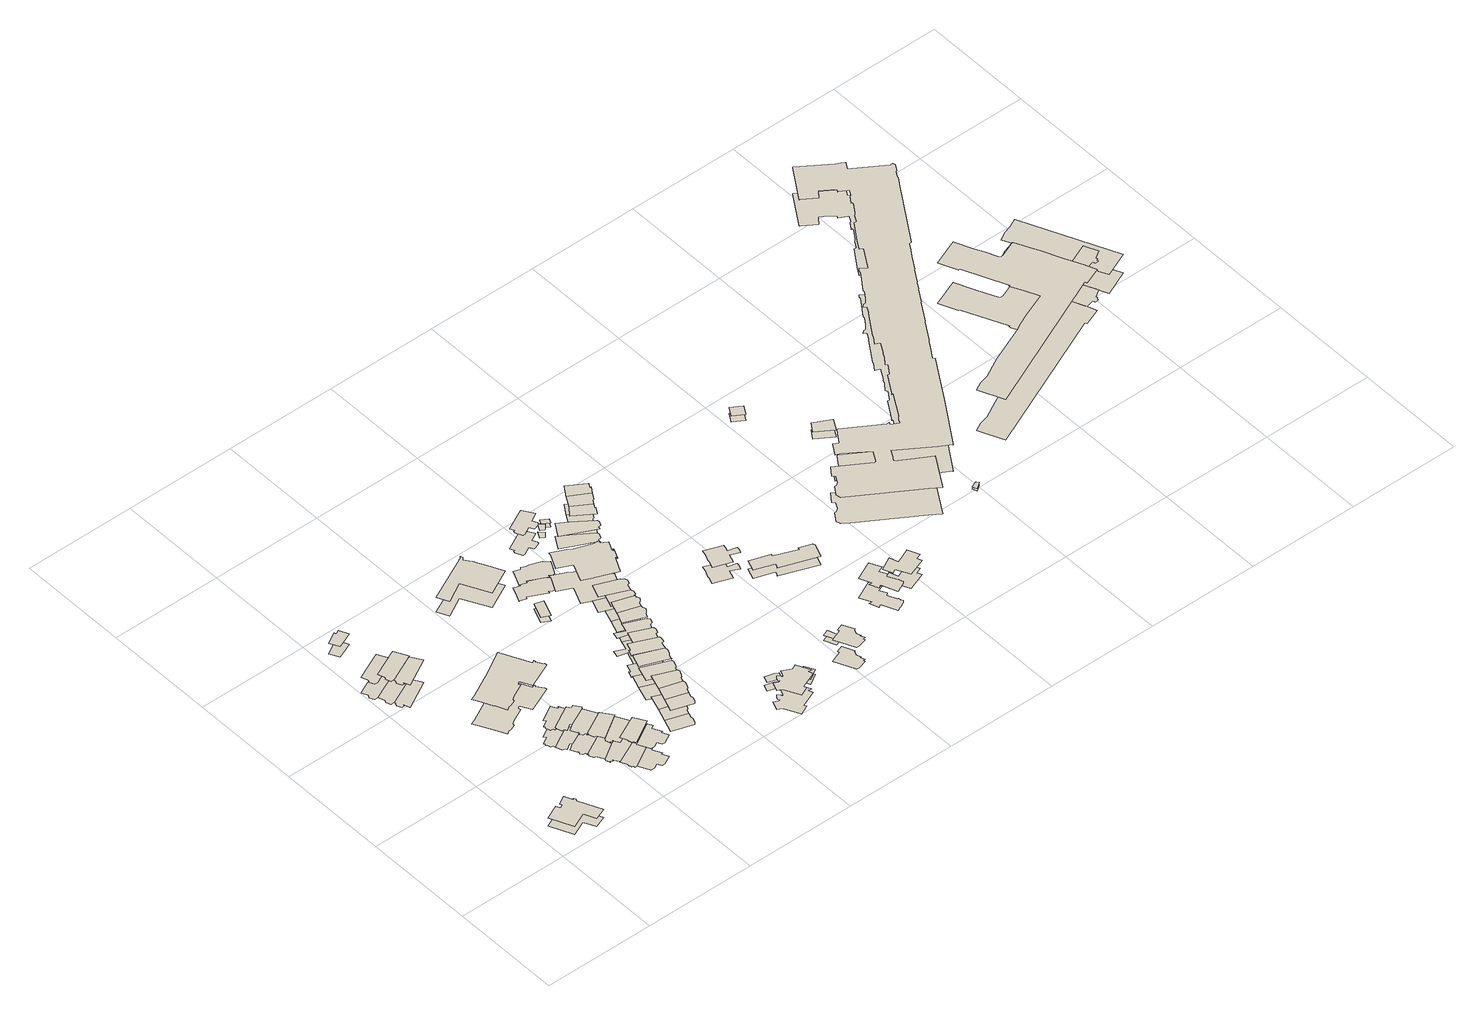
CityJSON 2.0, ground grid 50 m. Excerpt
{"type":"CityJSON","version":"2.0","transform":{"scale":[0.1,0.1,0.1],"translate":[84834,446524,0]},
"CityObjects":{
"building1":{"type":"Building","attributes":{"yearOfConstruction":"1959-01-01Z","measuredHeight":4.28,"storeysAboveGround":1},"geometry":[{"type":"MultiSurface","lod":"1.2","boundaries":[[[0,1,2,3,4,5,6,7,8,9,10,11,12,13,14,15]],[[16,17,18,19,20,21,22,23,24,25,26,27,28,29,30,31]]]}]},
"building2":{"type":"Building","attributes":{"yearOfConstruction":"1910-01-01Z","measuredHeight":7.88,"storeysAboveGround":2},"geometry":[{"type":"MultiSurface","lod":"1.2","boundaries":[[[32,33,34,35,36,37,38,39,40,41]],[[42,43,44,45,46,47,48,49,50,51]]]}]},
"building3":{"type":"Building","attributes":{"yearOfConstruction":"1910-01-01Z","measuredHeight":12.03,"storeysAboveGround":4},"geometry":[{"type":"MultiSurface","lod":"1.2","boundaries":[[[52,53,54,55,56,39,38,57,58,59]],[[60,61,62,63,64,65,66,67,68,69]]]}]},
"building4":{"type":"Building","attributes":{"yearOfConstruction":"1910-01-01Z","measuredHeight":11.62,"storeysAboveGround":3},"geometry":[{"type":"MultiSurface","lod":"1.2","boundaries":[[[70,71,72,73,74,75,76,56,55,77]],[[78,79,80,81,82,83,84,85,86,87]]]}]},
"building5":{"type":"Building","attributes":{"yearOfConstruction":"1937-01-01Z","measuredHeight":5.49,"storeysAboveGround":1},"geometry":[{"type":"MultiSurface","lod":"1.2","boundaries":[[[88,89,90,91,92,93,94]],[[95,96,97,98,99,100,101]]]}]},
"building6":{"type":"Building","attributes":{"yearOfConstruction":"1923-01-01Z","measuredHeight":8.76,"storeysAboveGround":2},"geometry":[{"type":"MultiSurface","lod":"1.2","boundaries":[[[102,103,104,105,106,107,108,109,110,111,112,113,114,115,116]],[[117,118,119,120,121,122,123,124,125,126,127,128,129,130,131]]]}]},
"building7":{"type":"Building","attributes":{"yearOfConstruction":"1923-01-01Z","measuredHeight":10.04,"storeysAboveGround":3},"geometry":[{"type":"MultiSurface","lod":"1.2","boundaries":[[[109,132,133,134,135,136,137,138,139,140,141,142,143,110,109,144]],[[145,146,147,148,149,150,151,152,153,154,155,156,157,158,145,159]]]}]},
"building8":{"type":"Building","attributes":{"yearOfConstruction":"1919-01-01Z","measuredHeight":10.23,"storeysAboveGround":3},"geometry":[{"type":"MultiSurface","lod":"1.2","boundaries":[[[160,140,139,161,162,163,164,165,166,167,168,169]],[[170,171,172,173,174,175,176,177,178,179,180,181]]]}]},
"building9":{"type":"Building","attributes":{"yearOfConstruction":"1910-01-01Z","measuredHeight":12.65,"storeysAboveGround":4},"geometry":[{"type":"MultiSurface","lod":"1.2","boundaries":[[[182,183,184,185,186,187,188,189,190,191,192,193,194,195,196,197,198,199,200,201,202,203,204,205]],[[206,207,208,209,210,211,212,213,214,215,216,217,218,219,220,221,222,223,224,225,226,227,228,229]]]}]},
"building10":{"type":"Building","attributes":{"yearOfConstruction":"1919-01-01Z","measuredHeight":10.85,"storeysAboveGround":3},"geometry":[{"type":"MultiSurface","lod":"1.2","boundaries":[[[230,231,232,233,234,160,169,235,236]],[[237,238,239,240,241,242,243,244,245]]]}]},
"building11":{"type":"Building","attributes":{"yearOfConstruction":"1919-01-01Z","measuredHeight":10.06,"storeysAboveGround":3},"geometry":[{"type":"MultiSurface","lod":"1.2","boundaries":[[[246,247,248,249,234,233,250,251,252,253,254,255,256,257]],[[258,259,260,261,262,263,264,265,266,267,268,269,270,271]]]}]},
"building12":{"type":"Building","attributes":{"yearOfConstruction":"1919-01-01Z","measuredHeight":12.78,"storeysAboveGround":4},"geometry":[{"type":"MultiSurface","lod":"1.2","boundaries":[[[272,273,274,275,276,277,278,279,280,281,282,283,284,285,286,287,288,289,290,291,292,293,294,248,247,295,296,297]],[[298,299,300,301,302,303,304,305,306,307,308,309,310,311,312,313,314,315,316,317,318,319,320,321,322,323,324,325]]]}]},
"building13":{"type":"Building","attributes":{"yearOfConstruction":"1919-01-01Z","measuredHeight":11.18,"storeysAboveGround":3},"geometry":[{"type":"MultiSurface","lod":"1.2","boundaries":[[[294,293,326,327,328,329,330,331,332,333,334,335,336,337,338,339,340,341,342,343,344,345,346,347,348,349,350,351,352,353,354]],[[355,356,357,358,359,360,361,362,363,364,365,366,367,368,369,370,371,372,373,374,375,376,377,378,379,380,381,382,383,384,385]]]}]},
"building14":{"type":"Building","attributes":{"yearOfConstruction":"1923-01-01Z","measuredHeight":2.55,"storeysAboveGround":0},"geometry":[{"type":"MultiSurface","lod":"1.2","boundaries":[[[386,387,388,389,390]],[[391,392,393,394,395]]]}]},
"building15":{"type":"Building","attributes":{"yearOfConstruction":"1920-01-01Z","measuredHeight":10.9,"storeysAboveGround":3},"geometry":[{"type":"MultiSurface","lod":"1.2","boundaries":[[[396,397,398,399,400,401,402]],[[403,404,405,406,407,408,409]]]}]},
"building16":{"type":"Building","attributes":{"yearOfConstruction":"1920-01-01Z","measuredHeight":10.96,"storeysAboveGround":3},"geometry":[{"type":"MultiSurface","lod":"1.2","boundaries":[[[400,410,411,412,413,414,415,401]],[[416,417,418,419,420,421,422,423]]]}]},
"building17":{"type":"Building","attributes":{"yearOfConstruction":"1920-01-01Z","measuredHeight":11.11,"storeysAboveGround":3},"geometry":[{"type":"MultiSurface","lod":"1.2","boundaries":[[[414,424,425,426,427,428,429,430,415]],[[431,432,433,434,435,436,437,438,439]]]}]},
"building18":{"type":"Building","attributes":{"yearOfConstruction":"1920-01-01Z","measuredHeight":10.29,"storeysAboveGround":3},"geometry":[{"type":"MultiSurface","lod":"1.2","boundaries":[[[440,441,442,443,430,429,444,445,446,447,448]],[[449,450,451,452,453,454,455,456,457,458,459]]]}]},
"building19":{"type":"Building","attributes":{"yearOfConstruction":"1920-01-01Z","measuredHeight":11.1,"storeysAboveGround":3},"geometry":[{"type":"MultiSurface","lod":"1.2","boundaries":[[[460,461,441,440,462,463,464,465,466]],[[467,468,469,470,471,472,473,474,475]]]}]},
"building20":{"type":"Building","attributes":{"yearOfConstruction":"1961-01-01Z","measuredHeight":7.61,"storeysAboveGround":2},"geometry":[{"type":"MultiSurface","lod":"1.2","boundaries":[[[476,477,478,479,480,481,482,483,484,485,486,487,488,489,490,491,492]],[[493,494,495,496,497,498,499,500,501,502,503,504,505,506,507,508,509]]]}]},
"building21":{"type":"Building","attributes":{"yearOfConstruction":"1920-01-01Z","measuredHeight":11.19,"storeysAboveGround":3},"geometry":[{"type":"MultiSurface","lod":"1.2","boundaries":[[[510,511,512,513,514,515,461,460,516,517,518]],[[519,520,521,522,523,524,525,526,527,528,529]]]}]},
"building22":{"type":"Building","attributes":{"yearOfConstruction":"2017-01-01Z","measuredHeight":2.66,"storeysAboveGround":0},"geometry":[{"type":"MultiSurface","lod":"1.2","boundaries":[[[530,531,532,533]],[[534,535,536,537]]]}]},
"building23":{"type":"Building","attributes":{"yearOfConstruction":"1920-01-01Z","measuredHeight":10.27,"storeysAboveGround":3},"geometry":[{"type":"MultiSurface","lod":"1.2","boundaries":[[[510,538,539,540,541,542,543,511]],[[544,545,546,547,548,549,550,551]]]}]},
"building24":{"type":"Building","attributes":{"yearOfConstruction":"1920-01-01Z","measuredHeight":9.43,"storeysAboveGround":3},"geometry":[{"type":"MultiSurface","lod":"1.2","boundaries":[[[552,553,554,555,556,557,543,542,558,559,560,561,562,553]],[[563,564,565,566,567,568,569,570,571,572,573,574,575,564]]]}]},
"building25":{"type":"Building","attributes":{"yearOfConstruction":"1920-01-01Z","measuredHeight":10.12,"storeysAboveGround":3},"geometry":[{"type":"MultiSurface","lod":"1.2","boundaries":[[[576,554,553,577,578,579,580,581,582,583]],[[584,585,586,587,588,589,590,591,592,593]]]}]},
"building26":{"type":"Building","attributes":{"yearOfConstruction":"1922-01-01Z","measuredHeight":8.39,"storeysAboveGround":2},"geometry":[{"type":"MultiSurface","lod":"1.2","boundaries":[[[594,595,596,597,598,599,600,601,602,603,604,605,606,607,608,609,610]],[[611,612,613,614,615,616,617,618,619,620,621,622,623,624,625,626,627]]]}]},
"building27":{"type":"Building","attributes":{"yearOfConstruction":"1928-01-01Z","measuredHeight":9.95,"storeysAboveGround":3},"geometry":[{"type":"MultiSurface","lod":"1.2","boundaries":[[[628,629,630,631,632,633,634,635,636,637,638,639,640,641,642,643,644,645,646,647,648,649]],[[650,651,652,653,654,655,656,657,658,659,660,661,662,663,664,665,666,667,668,669,670,671]]]}]},
"building28":{"type":"Building","attributes":{"yearOfConstruction":"1920-01-01Z","measuredHeight":9.94,"storeysAboveGround":3},"geometry":[{"type":"MultiSurface","lod":"1.2","boundaries":[[[583,672,673,674,675,676,677,678,679,576]],[[680,681,682,683,684,685,686,687,688,689]]]}]},
"building29":{"type":"Building","attributes":{"yearOfConstruction":"1928-01-01Z","measuredHeight":4.45,"storeysAboveGround":1},"geometry":[{"type":"MultiSurface","lod":"1.2","boundaries":[[[690,691,692,693,694,695]],[[696,697,698,699,700,701]]]}]},
"building30":{"type":"Building","attributes":{"yearOfConstruction":"1920-01-01Z","measuredHeight":8,"storeysAboveGround":2},"geometry":[{"type":"MultiSurface","lod":"1.2","boundaries":[[[678,702,703,704,705,706,707,706,708,679]],[[709,710,711,712,713,714,715,714,716,717]]]}]},
"building31":{"type":"Building","attributes":{"yearOfConstruction":"1920-01-01Z","measuredHeight":7.96,"storeysAboveGround":2},"geometry":[{"type":"MultiSurface","lod":"1.2","boundaries":[[[718,719,720,721,722,708,706,723,724,725,726,727,728,729]],[[730,731,732,733,734,716,714,735,736,737,738,739,740,741]]]}]},
"building32":{"type":"Building","attributes":{"yearOfConstruction":"1925-01-01Z","measuredHeight":12.02,"storeysAboveGround":4},"geometry":[{"type":"MultiSurface","lod":"1.2","boundaries":[[[742,721,720,743,744,745,746,747,748,749,750,751,752,753,754,755,756,757,758,759,760,761,762,763,764,765,766,767,601,768,769,770]],[[771,772,773,774,775,776,777,778,779,780,781,782,783,784,785,786,787,788,789,790,791,792,793,794,795,796,797,798,799,800,801,802]]]}]},
"building33":{"type":"Building","attributes":{"yearOfConstruction":"1936-01-01Z","measuredHeight":2.56,"storeysAboveGround":0},"geometry":[{"type":"MultiSurface","lod":"1.2","boundaries":[[[803,804,805,806]],[[807,808,809,810]]]}]},
"building34":{"type":"Building","attributes":{"yearOfConstruction":"1925-01-01Z","measuredHeight":10.25,"storeysAboveGround":3},"geometry":[{"type":"MultiSurface","lod":"1.2","boundaries":[[[811,812,813,814,815,816,817,818,819,820,821,822,823,824]],[[825,826,827,828,829,830,831,832,833,834,835,836,837,838]]]}]},
"building35":{"type":"Building","attributes":{"yearOfConstruction":"1928-01-01Z","measuredHeight":4.06,"storeysAboveGround":1},"geometry":[{"type":"MultiSurface","lod":"1.2","boundaries":[[[839,840,841,842,843]],[[844,845,846,847,848]]]}]},
"building36":{"type":"Building","attributes":{"yearOfConstruction":"1923-01-01Z","measuredHeight":6.59,"storeysAboveGround":2},"geometry":[{"type":"MultiSurface","lod":"1.2","boundaries":[[[849,850,851,852,853,854,855,856,857,858]],[[859,860,861,862,863,864,865,866,867,868]]]}]},
"building37":{"type":"Building","attributes":{"yearOfConstruction":"1936-01-01Z","measuredHeight":11.34,"storeysAboveGround":3},"geometry":[{"type":"MultiSurface","lod":"1.2","boundaries":[[[869,870,871,872,873,874,875,876,877,878,879,880,881,882,883]],[[884,885,886,887,888,889,890,891,892,893,894,895,896,897,898]]]}]},
"building38":{"type":"Building","attributes":{"yearOfConstruction":"1928-01-01Z","measuredHeight":2.05,"storeysAboveGround":0},"geometry":[{"type":"MultiSurface","lod":"1.2","boundaries":[[[899,900,901,902]],[[903,904,905,906]]]}]},
"building39":{"type":"Building","attributes":{"yearOfConstruction":"1936-01-01Z","measuredHeight":2.74,"storeysAboveGround":0},"geometry":[{"type":"MultiSurface","lod":"1.2","boundaries":[[[907,908,909,910,911,912]],[[913,914,915,916,917,918]]]}]},
"building40":{"type":"Building","attributes":{"yearOfConstruction":"1928-01-01Z","measuredHeight":9.87,"storeysAboveGround":3},"geometry":[{"type":"MultiSurface","lod":"1.2","boundaries":[[[858,919,920,921,922,849]],[[923,924,925,926,927,928]]]}]},
"building41":{"type":"Building","attributes":{"yearOfConstruction":"1928-01-01Z","measuredHeight":9.8,"storeysAboveGround":3},"geometry":[{"type":"MultiSurface","lod":"1.2","boundaries":[[[921,929,930,931,932,922]],[[933,934,935,936,937,938]]]}]},
"building42":{"type":"Building","attributes":{"yearOfConstruction":"1928-01-01Z","measuredHeight":9.46,"storeysAboveGround":3},"geometry":[{"type":"MultiSurface","lod":"1.2","boundaries":[[[939,940,932,931,941,942]],[[943,944,945,946,947,948]]]}]},
"building43":{"type":"Building","attributes":{"yearOfConstruction":"1936-01-01Z","measuredHeight":8.36,"storeysAboveGround":2},"geometry":[{"type":"MultiSurface","lod":"1.2","boundaries":[[[949,950,951,952,953,954,955,956,957,958,959,960,961,962,963]],[[964,965,966,967,968,969,970,971,972,973,974,975,976,977,978]]]}]},
"building44":{"type":"Building","attributes":{"yearOfConstruction":"1936-01-01Z","measuredHeight":4.27,"storeysAboveGround":1},"geometry":[{"type":"MultiSurface","lod":"1.2","boundaries":[[[979,980,981,982,983,984,985,986,987,988,989,990,991,992]],[[993,994,995,996,997,998,999,1000,1001,1002,1003,1004,1005,1006]]]}]},
"building45":{"type":"Building","attributes":{"yearOfConstruction":"1949-01-01Z","measuredHeight":9.96,"storeysAboveGround":3},"geometry":[{"type":"MultiSurface","lod":"1.2","boundaries":[[[1007,1008,1009,1010,1011,1012,1013,1014,1015,1016,1017,1018,1019,1020,1021,1022,1023,1024,1025,1026]],[[1027,1028,1029,1030,1031,1032,1033,1034,1035,1036,1037,1038,1039,1040,1041,1042,1043,1044,1045,1046]]]}]},
"building46":{"type":"Building","attributes":{"yearOfConstruction":"1949-01-01Z","measuredHeight":7.39,"storeysAboveGround":2},"geometry":[{"type":"MultiSurface","lod":"1.2","boundaries":[[[1047,1048,1049,1050,1051,1052,1053,1054,1055,1056,1057]],[[1058,1059,1060,1061,1062,1063,1064,1065,1066,1067,1068]]]}]},
"building47":{"type":"Building","attributes":{"yearOfConstruction":"1960-01-01Z","measuredHeight":3.13,"storeysAboveGround":1},"geometry":[{"type":"MultiSurface","lod":"1.2","boundaries":[[[1069,1070,1071,1072]],[[1073,1074,1075,1076]]]}]},
"building48":{"type":"Building","attributes":{"yearOfConstruction":"1960-01-01Z","measuredHeight":3.65,"storeysAboveGround":1},"geometry":[{"type":"MultiSurface","lod":"1.2","boundaries":[[[1077,1078,1079,1080]],[[1081,1082,1083,1084]]]}]},
"building49":{"type":"Building","attributes":{"yearOfConstruction":"1987-01-01Z","measuredHeight":1.17,"storeysAboveGround":0},"geometry":[{"type":"MultiSurface","lod":"1.2","boundaries":[[[1085,1086,1087,1088,1089,1090]],[[1091,1092,1093,1094,1095,1096]]]}]},
"building50":{"type":"Building","attributes":{"yearOfConstruction":"1945-01-01Z","measuredHeight":13.7,"storeysAboveGround":4},"geometry":[{"type":"MultiSurface","lod":"1.2","boundaries":[[[1097,1098,1099,1100,1101,1102,1103,1104,1105,1106,1107,1108,1109,1110,1111,1112,1113,1114,1115,1116,1117,1118,1119,1120,1121,1122,1123,1124,1125,1126,1127,1128,1129,1130,1131,1132,1133,1134,1135,1136,1137,1138,1139,1140,1141,1142,1143,1144,1145,1146,1147,1148,1149,1150,1151,1152,1153,1154,1155,1156,1157,1158,1159,1160,1161,1162,1163,1164,1165,1166,1167,1168,1169,1170,1171,1172,1173,1174,1175,1176,1177,1178,1179,1180,1181,1182,1183,1184,1185,1186,1187,1188,1189,1190,1191,1192,1193,1194,1195,1196,1197,1198,1199,1200,1201,1202,1203,1204,1205,1206,1207,1208,1209,1210,1211,1212,1213,1214,1215,1216,1217,1218,1219,1220,1221,1222,1223,1224,1225,1226,1227,1228,1229,1230,1231,1232,1233,1234,1235,1236,1237,1238,1239,1240,1241,1242,1243,1244,1245,1246,1247,1248,1249,1250,1251,1252,1253,1254,1255,1256,1257,1258,1259,1260]],[[1261,1262,1263,1264,1265,1266,1267,1268,1269,1270,1271,1272,1273,1274,1275,1276,1277,1278,1279,1280,1281,1282,1283,1284,1285,1286,1287,1288,1289,1290,1291,1292,1293,1294,1295,1296,1297,1298,1299,1300,1301,1302,1303,1304,1305,1306,1307,1308,1309,1310,1311,1312,1313,1314,1315,1316,1317,1318,1319,1320,1321,1322,1323,1324,1325,1326,1327,1328,1329,1330,1331,1332,1333,1334,1335,1336,1337,1338,1339,1340,1341,1342,1343,1344,1345,1346,1347,1348,1349,1350,1351,1352,1353,1354,1355,1356,1357,1358,1359,1360,1361,1362,1363,1364,1365,1366,1367,1368,1369,1370,1371,1372,1373,1374,1375,1376,1377,1378,1379,1380,1381,1382,1383,1384,1385,1386,1387,1388,1389,1390,1391,1392,1393,1394,1395,1396,1397,1398,1399,1400,1401,1402,1403,1404,1405,1406,1407,1408,1409,1410,1411,1412,1413,1414,1415,1416,1417,1418,1419,1420,1421,1422,1423,1424]]]}]},
"building51":{"type":"Building","attributes":{"yearOfConstruction":"1948-01-01Z","measuredHeight":21.17,"storeysAboveGround":7},"geometry":[{"type":"MultiSurface","lod":"1.2","boundaries":[[[1425,1426,1427,1428,1429,1430,1431,1432,1433,1434,1435,1436,1437,1438,1439,1440,1441,1442,1443,1444,1445,1446,1447,1448,1449,1450,1451,1452,1453,1454,1455,1456,1457,1458,1459]],[[1460,1461,1462,1463,1464,1465,1466,1467,1468,1469,1470,1471,1472,1473,1474,1475,1476,1477,1478,1479,1480,1481,1482,1483,1484,1485,1486,1487,1488,1489,1490,1491,1492,1493,1494]]]}]},
"building52":{"type":"Building","attributes":{"yearOfConstruction":"1948-01-01Z","measuredHeight":20.35,"storeysAboveGround":6},"geometry":[{"type":"MultiSurface","lod":"1.2","boundaries":[[[1439,1495,1496,1497,1498,1499,1500,1501,1502,1503,1504,1505,1506,1507,1508,1509,1510,1511,1512,1513,1514,1515,1516,1517,1518,1519,1520,1521,1522,1523,1524,1525,1526,1527,1528,1441]],[[1529,1530,1531,1532,1533,1534,1535,1536,1537,1538,1539,1540,1541,1542,1543,1544,1545,1546,1547,1548,1549,1550,1551,1552,1553,1554,1555,1556,1557,1558,1559,1560,1561,1562,1563,1564]]]}]},
"building53":{"type":"Building","attributes":{"yearOfConstruction":"1947-01-01Z","measuredHeight":9.79,"storeysAboveGround":3},"geometry":[{"type":"MultiSurface","lod":"1.2","boundaries":[[[1565,1566,1567,1568,1569,1570,1571,1572,1528,1573,1527,1574,1575,1576,1577,1578,1579]],[[1580,1581,1582,1583,1584,1585,1586,1587,1588,1589,1590,1591,1592,1593,1594,1595,1596]]]}]}
},
"vertices":[
[148,190,0],[152,180,0],[137,170,0],[129,190,0],[67,160,0],[112,60,0],[178,90,0],[180,90,0],[181,90,0],[203,40,0],[255,60,0],[208,160,0],[212,170,0],[207,180,0],[203,170,0],[187,210,0],[148,190,43],[152,180,43],[137,170,43],[129,190,43],[67,160,43],[112,60,43],[178,90,43],[180,90,43],[181,90,43],[203,40,43],[255,60,43],[208,160,43],[212,170,43],[207,180,43],[203,170,43],[187,210,43],
[20,1140,0],[18,1140,0],[12,1130,0],[22,1110,0],[33,1110,0],[35,1110,0],[37,1110,0],[162,1170,0],[133,1230,0],[7,1170,0],[20,1140,79],[18,1140,79],[12,1130,79],[22,1110,79],[33,1110,79],[35,1110,79],[37,1110,79],[162,1170,79],[133,1230,79],[7,1170,79],
[51,1050,0],[62,1050,0],[64,1050,0],[66,1050,0],[192,1110,0],[49,1080,0],[47,1080,0],[41,1070,0],[51,1050,120],[62,1050,120],[64,1050,120],[66,1050,120],[192,1110,120],[162,1170,120],[37,1110,120],[49,1080,120],[47,1080,120],[41,1070,120],
[66,1040,0],[61,1030,0],[71,1010,0],[81,1010,0],[83,1020,0],[95,990,0],[222,1060,0],[68,1040,0],[66,1040,116],[61,1030,116],[71,1010,116],[81,1010,116],[83,1020,116],[95,990,116],[222,1060,116],[192,1110,116],[66,1050,116],[68,1040,116],
[74,1370,0],[97,1380,0],[144,1400,0],[125,1440,0],[108,1430,0],[104,1440,0],[51,1410,0],[74,1370,55],[97,1380,55],[144,1400,55],[125,1440,55],[108,1430,55],[104,1440,55],[51,1410,55],
[351,510,0],[347,500,0],[348,500,0],[355,480,0],[361,480,0],[362,480,0],[366,480,0],[369,470,0],[473,530,0],[460,560,0],[454,550,0],[437,580,0],[369,540,0],[377,530,0],[346,510,0],[351,510,88],[347,500,88],[348,500,88],[355,480,88],[361,480,88],[362,480,88],[366,480,88],[369,470,88],[473,530,88],[460,560,88],[454,550,88],[437,580,88],[369,540,88],[377,530,88],[346,510,88],
[370,460,0],[377,440,0],[383,440,0],[384,440,0],[388,440,0],[392,430,0],[422,450,0],[430,440,0],[510,480,0],[518,490,0],[497,520,0],[485,510,0],[373,470,0],[369,470,100],[370,460,100],[377,440,100],[383,440,100],[384,440,100],[388,440,100],[392,430,100],[422,450,100],[430,440,100],[510,480,100],[518,490,100],[497,520,100],[485,510,100],[473,530,100],[373,470,100],
[543,420,0],[400,420,0],[415,390,0],[416,400,0],[418,390,0],[413,380,0],[421,370,0],[433,370,0],[435,360,0],[433,360,0],[543,420,102],[510,480,102],[430,440,102],[400,420,102],[415,390,102],[416,400,102],[418,390,102],[413,380,102],[421,370,102],[433,370,102],[435,360,102],[433,360,102],
[212,770,0],[223,750,0],[253,690,0],[254,690,0],[278,640,0],[291,650,0],[301,650,0],[327,660,0],[329,670,0],[343,680,0],[404,710,0],[398,720,0],[410,730,0],[436,680,0],[549,730,0],[547,740,0],[545,740,0],[526,770,0],[528,770,0],[527,780,0],[517,770,0],[453,900,0],[352,840,0],[235,780,0],[212,770,127],[223,750,127],[253,690,127],[254,690,127],[278,640,127],[291,650,127],[301,650,127],[327,660,127],[329,670,127],[343,680,127],[404,710,127],[398,720,127],[410,730,127],[436,680,127],[549,730,127],[547,740,127],[545,740,127],[526,770,127],[528,770,127],[527,780,127],[517,770,127],[453,900,127],[352,840,127],[235,780,127],
[441,330,0],[450,330,0],[467,300,0],[470,300,0],[577,370,0],[436,360,0],[433,350,0],[441,330,108],[450,330,108],[467,300,108],[470,300,108],[577,370,108],[543,420,108],[433,360,108],[436,360,108],[433,350,108],
[487,270,0],[501,250,0],[605,300,0],[610,310,0],[472,300,0],[469,300,0],[464,290,0],[472,270,0],[473,280,0],[483,270,0],[486,280,0],[488,270,0],[487,270,101],[501,250,101],[605,300,101],[610,310,101],[577,370,101],[470,300,101],[472,300,101],[469,300,101],[464,290,101],[472,270,101],[473,280,101],[483,270,101],[486,280,101],[488,270,101],
[512,210,0],[513,210,0],[514,210,0],[515,200,0],[516,200,0],[517,200,0],[518,200,0],[519,200,0],[520,200,0],[521,200,0],[522,200,0],[523,200,0],[524,200,0],[524,190,0],[525,190,0],[526,190,0],[527,190,0],[528,190,0],[529,190,0],[530,190,0],[531,190,0],[533,190,0],[636,250,0],[500,250,0],[513,220,0],[512,220,0],[512,210,128],[513,210,128],[514,210,128],[515,200,128],[516,200,128],[517,200,128],[518,200,128],[519,200,128],[520,200,128],[521,200,128],[522,200,128],[523,200,128],[524,200,128],[524,190,128],[525,190,128],[526,190,128],[527,190,128],[528,190,128],[529,190,128],[530,190,128],[531,190,128],[533,190,128],[636,250,128],[605,300,128],[501,250,128],[500,250,128],[513,220,128],[512,220,128],
[559,140,0],[560,140,0],[561,140,0],[562,140,0],[563,140,0],[564,140,0],[565,140,0],[566,140,0],[567,140,0],[568,140,0],[569,140,0],[570,140,0],[571,140,0],[572,140,0],[573,140,0],[574,140,0],[575,140,0],[576,140,0],[577,140,0],[578,140,0],[579,140,0],[597,150,0],[607,130,0],[619,130,0],[659,150,0],[645,180,0],[653,180,0],[632,220,0],[649,230,0],[636,250,112],[533,190,112],[559,140,112],[560,140,112],[561,140,112],[562,140,112],[563,140,112],[564,140,112],[565,140,112],[566,140,112],[567,140,112],[568,140,112],[569,140,112],[570,140,112],[571,140,112],[572,140,112],[573,140,112],[574,140,112],[575,140,112],[576,140,112],[577,140,112],[578,140,112],[579,140,112],[597,150,112],[607,130,112],[619,130,112],[659,150,112],[645,180,112],[653,180,112],[632,220,112],[649,230,112],
[502,530,0],[535,550,0],[527,560,0],[520,560,0],[494,550,0],[502,530,25],[535,550,25],[527,560,25],[520,560,25],[494,550,25],
[846,220,0],[855,230,0],[862,250,0],[861,260,0],[868,280,0],[774,310,0],[752,250,0],[846,220,109],[855,230,109],[862,250,109],[861,260,109],[868,280,109],[774,310,109],[752,250,109],
[876,300,0],[879,300,0],[887,310,0],[894,330,0],[893,340,0],[797,370,0],[868,280,110],[876,300,110],[879,300,110],[887,310,110],[894,330,110],[893,340,110],[797,370,110],[774,310,110],
[891,340,0],[898,360,0],[901,360,0],[909,370,0],[917,390,0],[916,400,0],[819,440,0],[893,340,111],[891,340,111],[898,360,111],[901,360,111],[909,370,111],[917,390,111],[916,400,111],[819,440,111],[797,370,111],
[939,460,0],[817,510,0],[794,440,0],[819,430,0],[913,400,0],[921,420,0],[924,420,0],[932,430,0],[939,450,0],[939,460,103],[817,510,103],[794,440,103],[819,430,103],[819,440,103],[916,400,103],[913,400,103],[921,420,103],[924,420,103],[932,430,103],[939,450,103],
[958,520,0],[840,570,0],[938,460,0],[936,460,0],[944,480,0],[952,490,0],[959,510,0],[958,520,111],[840,570,111],[817,510,111],[939,460,111],[938,460,111],[936,460,111],[944,480,111],[952,490,111],[959,510,111],
[710,1420,0],[509,1320,0],[533,1270,0],[622,1320,0],[684,1200,0],[800,1260,0],[760,1340,0],[747,1360,0],[740,1380,0],[739,1380,0],[736,1380,0],[716,1410,0],[725,1420,0],[724,1420,0],[721,1430,0],[714,1420,0],[709,1420,0],[710,1420,76],[509,1320,76],[533,1270,76],[622,1320,76],[684,1200,76],[800,1260,76],[760,1340,76],[747,1360,76],[740,1380,76],[739,1380,76],[736,1380,76],[716,1410,76],[725,1420,76],[724,1420,76],[721,1430,76],[714,1420,76],[709,1420,76],
[981,580,0],[887,620,0],[863,630,0],[850,590,0],[844,600,0],[834,570,0],[966,550,0],[975,550,0],[982,570,0],[981,580,112],[887,620,112],[863,630,112],[850,590,112],[844,600,112],[834,570,112],[840,570,112],[958,520,112],[966,550,112],[975,550,112],[982,570,112],
[768,1020,0],[805,1000,0],[836,1080,0],[798,1090,0],[768,1020,27],[805,1000,27],[836,1080,27],[798,1090,27],
[981,590,0],[989,610,0],[997,610,0],[1004,630,0],[1004,640,0],[909,680,0],[981,580,103],[981,590,103],[989,610,103],[997,610,103],[1004,630,103],[1004,640,103],[909,680,103],[887,620,103],
[1022,700,0],[1024,700,0],[930,740,0],[918,700,0],[875,720,0],[866,690,0],[1003,650,0],[1012,670,0],[1014,670,0],[1023,670,0],[1029,690,0],[1022,700,94],[1024,700,94],[930,740,94],[918,700,94],[875,720,94],[866,690,94],[909,680,94],[1004,640,94],[1003,650,94],[1012,670,94],[1014,670,94],[1023,670,94],[1029,690,94],
[952,790,0],[1033,720,0],[1035,720,0],[1044,730,0],[1050,740,0],[1045,750,0],[1043,750,0],[1045,760,0],[952,790,101],[930,740,101],[1024,700,101],[1033,720,101],[1035,720,101],[1044,730,101],[1050,740,101],[1045,750,101],[1043,750,101],[1045,760,101],
[784,1160,0],[812,1150,0],[818,1160,0],[899,1120,0],[900,1130,0],[916,1120,0],[924,1120,0],[956,1180,0],[932,1200,0],[933,1200,0],[884,1220,0],[870,1220,0],[850,1230,0],[843,1220,0],[814,1230,0],[796,1190,0],[782,1160,0],[784,1160,84],[812,1150,84],[818,1160,84],[899,1120,84],[900,1130,84],[916,1120,84],[924,1120,84],[956,1180,84],[932,1200,84],[933,1200,84],[884,1220,84],[870,1220,84],[850,1230,84],[843,1220,84],[814,1230,84],[796,1190,84],[782,1160,84],
[1294,60,0],[1295,60,0],[1298,60,0],[1291,80,0],[1307,80,0],[1278,140,0],[1255,130,0],[1214,150,0],[1206,130,0],[1200,120,0],[1196,130,0],[1186,140,0],[1177,130,0],[1173,120,0],[1177,110,0],[1171,110,0],[1150,120,0],[1134,80,0],[1155,70,0],[1188,0,0],[1231,20,0],[1225,30,0],[1294,60,99],[1295,60,99],[1298,60,99],[1291,80,99],[1307,80,99],[1278,140,99],[1255,130,99],[1214,150,99],[1206,130,99],[1200,120,99],[1196,130,99],[1186,140,99],[1177,130,99],[1173,120,99],[1177,110,99],[1171,110,99],[1150,120,99],[1134,80,99],[1155,70,99],[1188,0,99],[1231,20,99],[1225,30,99],
[1053,780,0],[1055,780,0],[1065,790,0],[1071,800,0],[1066,810,0],[1064,810,0],[1066,820,0],[973,850,0],[1045,760,99],[1053,780,99],[1055,780,99],[1065,790,99],[1071,800,99],[1066,810,99],[1064,810,99],[1066,820,99],[973,850,99],[952,790,99],
[1228,160,0],[1241,190,0],[1226,200,0],[1184,210,0],[1183,210,0],[1171,180,0],[1228,160,44],[1241,190,44],[1226,200,44],[1184,210,44],[1183,210,44],[1171,180,44],
[1074,840,0],[1076,840,0],[1086,840,0],[1091,860,0],[1087,870,0],[1085,870,0],[994,910,0],[1066,820,80],[1074,840,80],[1076,840,80],[1086,840,80],[1091,860,80],[1087,870,80],[1085,870,80],[994,910,80],[973,850,80],
[1105,930,0],[1104,930,0],[1095,940,0],[994,980,0],[970,920,0],[1096,900,0],[1098,900,0],[1107,900,0],[1113,920,0],[1109,930,0],[1106,930,0],[1108,930,0],[1105,930,80],[1104,930,80],[1095,940,80],[994,980,80],[970,920,80],[1096,900,80],[1098,900,80],[1107,900,80],[1113,920,80],[1109,930,80],[1106,930,80],[1108,930,80],
[995,980,0],[1130,1010,0],[1137,1010,0],[1134,1000,0],[1136,1000,0],[1157,1050,0],[1155,1050,0],[1152,1040,0],[1147,1050,0],[1167,1090,0],[1137,1110,0],[1140,1110,0],[1145,1110,0],[1146,1110,0],[1137,1120,0],[1122,1120,0],[1114,1130,0],[1113,1130,0],[1118,1120,0],[1115,1120,0],[1036,1150,0],[1034,1150,0],[1024,1160,0],[1022,1160,0],[959,1190,0],[957,1190,0],[922,1110,0],[985,1080,0],[951,1000,0],[995,980,120],[994,980,120],[1095,940,120],[1130,1010,120],[1137,1010,120],[1134,1000,120],[1136,1000,120],[1157,1050,120],[1155,1050,120],[1152,1040,120],[1147,1050,120],[1167,1090,120],[1137,1110,120],[1140,1110,120],[1145,1110,120],[1146,1110,120],[1137,1120,120],[1122,1120,120],[1114,1130,120],[1113,1130,120],[1118,1120,120],[1115,1120,120],[1036,1150,120],[1034,1150,120],[1024,1160,120],[1022,1160,120],[959,1190,120],[957,1190,120],[956,1180,120],[922,1110,120],[985,1080,120],[951,1000,120],
[1367,130,0],[1346,170,0],[1298,150,0],[1319,100,0],[1367,130,26],[1346,170,26],[1298,150,26],[1319,100,26],
[957,1340,0],[966,1340,0],[1001,1360,0],[1012,1340,0],[1017,1340,0],[1043,1350,0],[1044,1360,0],[1034,1380,0],[1071,1400,0],[1040,1450,0],[942,1400,0],[952,1380,0],[945,1380,0],[943,1370,0],[957,1340,103],[966,1340,103],[1001,1360,103],[1012,1340,103],[1017,1340,103],[1043,1350,103],[1044,1360,103],[1034,1380,103],[1071,1400,103],[1040,1450,103],[942,1400,103],[952,1380,103],[945,1380,103],[943,1370,103],
[1085,1360,0],[1101,1380,0],[1082,1400,0],[1066,1370,0],[1082,1360,0],[1085,1360,41],[1101,1380,41],[1082,1400,41],[1066,1370,41],[1082,1360,41],
[1164,1310,0],[1117,1340,0],[1080,1280,0],[1079,1280,0],[1225,1210,0],[1226,1210,0],[1227,1220,0],[1240,1220,0],[1250,1240,0],[1248,1250,0],[1164,1310,66],[1117,1340,66],[1080,1280,66],[1079,1280,66],[1225,1210,66],[1226,1210,66],[1227,1220,66],[1240,1220,66],[1250,1240,66],[1248,1250,66],
[1506,50,0],[1517,50,0],[1521,50,0],[1557,60,0],[1555,70,0],[1565,70,0],[1557,90,0],[1561,90,0],[1554,110,0],[1561,130,0],[1566,130,0],[1542,180,0],[1513,170,0],[1516,160,0],[1464,140,0],[1506,50,113],[1517,50,113],[1521,50,113],[1557,60,113],[1555,70,113],[1565,70,113],[1557,90,113],[1561,90,113],[1554,110,113],[1561,130,113],[1566,130,113],[1542,180,113],[1513,170,113],[1516,160,113],[1464,140,113],
[1138,1390,0],[1147,1410,0],[1116,1430,0],[1108,1410,0],[1138,1390,20],[1147,1410,20],[1116,1430,20],[1108,1410,20],
[1534,200,0],[1561,210,0],[1552,230,0],[1541,260,0],[1540,260,0],[1513,250,0],[1534,200,27],[1561,210,27],[1552,230,27],[1541,260,27],[1540,260,27],[1513,250,27],
[1267,1280,0],[1262,1280,0],[1274,1300,0],[1194,1350,0],[1248,1250,99],[1267,1280,99],[1262,1280,99],[1274,1300,99],[1194,1350,99],[1164,1310,99],
[1285,1320,0],[1291,1320,0],[1310,1350,0],[1224,1400,0],[1274,1300,98],[1285,1320,98],[1291,1320,98],[1310,1350,98],[1224,1400,98],[1194,1350,98],
[1335,1400,0],[1255,1450,0],[1329,1380,0],[1323,1380,0],[1335,1400,95],[1255,1450,95],[1224,1400,95],[1310,1350,95],[1329,1380,95],[1323,1380,95],
[1477,730,0],[1490,770,0],[1531,750,0],[1539,770,0],[1540,780,0],[1499,790,0],[1502,800,0],[1503,800,0],[1508,820,0],[1429,850,0],[1424,830,0],[1420,820,0],[1410,800,0],[1409,790,0],[1397,760,0],[1477,730,84],[1490,770,84],[1531,750,84],[1539,770,84],[1540,780,84],[1499,790,84],[1502,800,84],[1503,800,84],[1508,820,84],[1429,850,84],[1424,830,84],[1420,820,84],[1410,800,84],[1409,790,84],[1397,760,84],
[1611,630,0],[1610,630,0],[1772,570,0],[1773,570,0],[1798,630,0],[1795,640,0],[1739,660,0],[1738,650,0],[1637,690,0],[1640,700,0],[1552,730,0],[1550,730,0],[1532,680,0],[1619,650,0],[1611,630,43],[1610,630,43],[1772,570,43],[1773,570,43],[1798,630,43],[1795,640,43],[1739,660,43],[1738,650,43],[1637,690,43],[1640,700,43],[1552,730,43],[1550,730,43],[1532,680,43],[1619,650,43],
[1775,290,0],[1790,250,0],[1803,260,0],[1833,190,0],[1851,200,0],[1852,200,0],[1875,210,0],[1874,210,0],[1882,220,0],[1876,230,0],[1879,230,0],[1875,240,0],[1872,240,0],[1852,280,0],[1863,290,0],[1847,320,0],[1872,330,0],[1850,380,0],[1765,340,0],[1788,290,0],[1775,290,100],[1790,250,100],[1803,260,100],[1833,190,100],[1851,200,100],[1852,200,100],[1875,210,100],[1874,210,100],[1882,220,100],[1876,230,100],[1879,230,100],[1875,240,100],[1872,240,100],[1852,280,100],[1863,290,100],[1847,320,100],[1872,330,100],[1850,380,100],[1765,340,100],[1788,290,100],
[1901,300,0],[1918,310,0],[1948,250,0],[2028,280,0],[2019,300,0],[2044,310,0],[2021,360,0],[2020,360,0],[1956,330,0],[1942,370,0],[1884,340,0],[1901,300,74],[1918,310,74],[1948,250,74],[2028,280,74],[2019,300,74],[2044,310,74],[2021,360,74],[2020,360,74],[1956,330,74],[1942,370,74],[1884,340,74],
[2072,1350,0],[2098,1390,0],[2051,1420,0],[2025,1380,0],[2072,1350,31],[2098,1390,31],[2051,1420,31],[2025,1380,31],
[2300,1110,0],[2227,1150,0],[2198,1110,0],[2272,1060,0],[2300,1110,36],[2227,1150,36],[2198,1110,36],[2272,1060,36],
[2478,500,0],[2482,490,0],[2510,510,0],[2502,520,0],[2479,510,0],[2475,510,0],[2478,500,12],[2482,490,12],[2510,510,12],[2502,520,12],[2479,510,12],[2475,510,12],
[2765,1090,0],[2767,1090,0],[2784,1120,0],[2786,1120,0],[2804,1150,0],[2805,1150,0],[2823,1180,0],[2824,1180,0],[2842,1210,0],[2844,1210,0],[2862,1240,0],[2863,1240,0],[2881,1270,0],[2882,1270,0],[2900,1300,0],[2901,1300,0],[2920,1330,0],[2921,1330,0],[2939,1360,0],[2940,1360,0],[2958,1390,0],[2959,1390,0],[2977,1420,0],[2978,1420,0],[2997,1450,0],[2998,1450,0],[3016,1480,0],[3017,1480,0],[3035,1510,0],[3036,1510,0],[3055,1540,0],[3056,1540,0],[3074,1570,0],[3076,1570,0],[3084,1570,0],[3085,1570,0],[3258,1840,0],[3277,1870,0],[3275,1870,0],[3286,1890,0],[3287,1890,0],[3291,1900,0],[3297,1900,0],[3315,1930,0],[3312,1940,0],[3300,1940,0],[3178,2020,0],[3162,2030,0],[3181,2060,0],[3166,2070,0],[3148,2080,0],[3015,2170,0],[3012,2170,0],[2916,2020,0],[2919,2020,0],[2978,1980,0],[3001,2010,0],[3008,2010,0],[3020,2000,0],[3060,1970,0],[3054,1960,0],[3055,1960,0],[3088,1940,0],[3097,1940,0],[3096,1940,0],[3080,1910,0],[3079,1910,0],[3074,1910,0],[3073,1910,0],[3054,1880,0],[3053,1880,0],[3058,1880,0],[3057,1870,0],[3030,1830,0],[3029,1830,0],[3021,1820,0],[3020,1820,0],[3002,1790,0],[3001,1790,0],[2993,1790,0],[2991,1790,0],[2937,1710,0],[2913,1670,0],[2930,1660,0],[2927,1660,0],[2870,1570,0],[2842,1590,0],[2834,1580,0],[2833,1570,0],[2777,1490,0],[2776,1480,0],[2756,1450,0],[2739,1430,0],[2731,1430,0],[2728,1430,0],[2717,1420,0],[2720,1420,0],[2728,1410,0],[2711,1380,0],[2710,1380,0],[2643,1280,0],[2641,1270,0],[2619,1240,0],[2640,1230,0],[2611,1180,0],[2609,1180,0],[2600,1160,0],[2599,1160,0],[2577,1130,0],[2576,1130,0],[2583,1120,0],[2582,1120,0],[2555,1080,0],[2548,1080,0],[2547,1080,0],[2490,990,0],[2489,990,0],[2496,990,0],[2430,880,0],[2429,880,0],[2419,870,0],[2411,850,0],[2378,870,0],[2380,880,0],[2366,880,0],[2355,890,0],[2213,980,0],[2209,980,0],[2194,960,0],[2166,920,0],[2143,930,0],[2112,880,0],[2134,870,0],[2133,870,0],[2234,800,0],[2204,750,0],[2202,750,0],[2200,750,0],[2057,840,0],[2027,800,0],[2039,790,0],[2022,760,0],[2008,750,0],[1998,750,0],[1972,710,0],[1977,690,0],[2007,670,0],[2259,510,0],[2302,480,0],[2394,630,0],[2343,660,0],[2260,710,0],[2262,720,0],[2260,720,0],[2270,730,0],[2286,760,0],[2436,660,0],[2473,640,0],[2475,640,0],[2484,630,0],[2619,840,0],[2738,1030,0],[2741,1030,0],[2733,1040,0],[2765,1090,137],[2767,1090,137],[2784,1120,137],[2786,1120,137],[2804,1150,137],[2805,1150,137],[2823,1180,137],[2824,1180,137],[2842,1210,137],[2844,1210,137],[2862,1240,137],[2863,1240,137],[2881,1270,137],[2882,1270,137],[2900,1300,137],[2901,1300,137],[2920,1330,137],[2921,1330,137],[2939,1360,137],[2940,1360,137],[2958,1390,137],[2959,1390,137],[2977,1420,137],[2978,1420,137],[2997,1450,137],[2998,1450,137],[3016,1480,137],[3017,1480,137],[3035,1510,137],[3036,1510,137],[3055,1540,137],[3056,1540,137],[3074,1570,137],[3076,1570,137],[3084,1570,137],[3085,1570,137],[3258,1840,137],[3277,1870,137],[3275,1870,137],[3286,1890,137],[3287,1890,137],[3291,1900,137],[3297,1900,137],[3315,1930,137],[3312,1940,137],[3300,1940,137],[3178,2020,137],[3162,2030,137],[3181,2060,137],[3166,2070,137],[3148,2080,137],[3015,2170,137],[3012,2170,137],[2916,2020,137],[2919,2020,137],[2978,1980,137],[3001,2010,137],[3008,2010,137],[3020,2000,137],[3060,1970,137],[3054,1960,137],[3055,1960,137],[3088,1940,137],[3097,1940,137],[3096,1940,137],[3080,1910,137],[3079,1910,137],[3074,1910,137],[3073,1910,137],[3054,1880,137],[3053,1880,137],[3058,1880,137],[3057,1870,137],[3030,1830,137],[3029,1830,137],[3021,1820,137],[3020,1820,137],[3002,1790,137],[3001,1790,137],[2993,1790,137],[2991,1790,137],[2937,1710,137],[2913,1670,137],[2930,1660,137],[2927,1660,137],[2870,1570,137],[2842,1590,137],[2834,1580,137],[2833,1570,137],[2777,1490,137],[2776,1480,137],[2756,1450,137],[2739,1430,137],[2731,1430,137],[2728,1430,137],[2717,1420,137],[2720,1420,137],[2728,1410,137],[2711,1380,137],[2710,1380,137],[2643,1280,137],[2641,1270,137],[2619,1240,137],[2640,1230,137],[2611,1180,137],[2609,1180,137],[2600,1160,137],[2599,1160,137],[2577,1130,137],[2576,1130,137],[2583,1120,137],[2582,1120,137],[2555,1080,137],[2548,1080,137],[2547,1080,137],[2490,990,137],[2489,990,137],[2496,990,137],[2430,880,137],[2429,880,137],[2419,870,137],[2411,850,137],[2378,870,137],[2380,880,137],[2366,880,137],[2355,890,137],[2213,980,137],[2209,980,137],[2194,960,137],[2166,920,137],[2143,930,137],[2112,880,137],[2134,870,137],[2133,870,137],[2234,800,137],[2204,750,137],[2202,750,137],[2200,750,137],[2057,840,137],[2027,800,137],[2039,790,137],[2022,760,137],[2008,750,137],[1998,750,137],[1972,710,137],[1977,690,137],[2007,670,137],[2259,510,137],[2302,480,137],[2394,630,137],[2343,660,137],[2260,710,137],[2262,720,137],[2260,720,137],[2270,730,137],[2286,760,137],[2436,660,137],[2473,640,137],[2475,640,137],[2484,630,137],[2619,840,137],[2738,1030,137],[2741,1030,137],[2733,1040,137],
[3114,930,0],[3111,930,0],[3048,900,0],[3030,890,0],[2866,820,0],[2848,810,0],[2773,770,0],[2733,760,0],[2696,740,0],[2746,630,0],[3387,920,0],[3391,910,0],[3392,910,0],[3468,940,0],[3452,980,0],[3448,990,0],[3425,1040,0],[3409,1070,0],[3371,1160,0],[3361,1180,0],[3323,1260,0],[3249,1230,0],[3238,1230,0],[3230,1240,0],[3208,1290,0],[3189,1330,0],[3155,1410,0],[3036,1360,0],[3071,1280,0],[3077,1280,0],[3164,1090,0],[3158,1090,0],[3160,1080,0],[3186,1030,0],[3212,970,0],[3114,930,212],[3111,930,212],[3048,900,212],[3030,890,212],[2866,820,212],[2848,810,212],[2773,770,212],[2733,760,212],[2696,740,212],[2746,630,212],[3387,920,212],[3391,910,212],[3392,910,212],[3468,940,212],[3452,980,212],[3448,990,212],[3425,1040,212],[3409,1070,212],[3371,1160,212],[3361,1180,212],[3323,1260,212],[3249,1230,212],[3238,1230,212],[3230,1240,212],[3208,1290,212],[3189,1330,212],[3155,1410,212],[3036,1360,212],[3071,1280,212],[3077,1280,212],[3164,1090,212],[3158,1090,212],[3160,1080,212],[3186,1030,212],[3212,970,212],
[3485,990,0],[3486,990,0],[3487,990,0],[3488,990,0],[3489,990,0],[3490,980,0],[3491,980,0],[3492,980,0],[3493,980,0],[3494,980,0],[3495,980,0],[3496,980,0],[3497,980,0],[3498,980,0],[3499,980,0],[3500,980,0],[3501,980,0],[3502,980,0],[3503,980,0],[3504,980,0],[3505,980,0],[3506,980,0],[3507,980,0],[3507,990,0],[3508,990,0],[3509,990,0],[3510,990,0],[3511,990,0],[3512,990,0],[3512,1000,0],[3511,1000,0],[3510,1000,0],[3544,1020,0],[3518,1080,0],[3452,980,203],[3485,990,203],[3486,990,203],[3487,990,203],[3488,990,203],[3489,990,203],[3490,980,203],[3491,980,203],[3492,980,203],[3493,980,203],[3494,980,203],[3495,980,203],[3496,980,203],[3497,980,203],[3498,980,203],[3499,980,203],[3500,980,203],[3501,980,203],[3502,980,203],[3503,980,203],[3504,980,203],[3505,980,203],[3506,980,203],[3507,980,203],[3507,990,203],[3508,990,203],[3509,990,203],[3510,990,203],[3511,990,203],[3512,990,203],[3512,1000,203],[3511,1000,203],[3510,1000,203],[3544,1020,203],[3518,1080,203],[3425,1040,203],
[3424,1290,0],[3433,1270,0],[3439,1250,0],[3457,1210,0],[3460,1210,0],[3480,1160,0],[3481,1160,0],[3499,1120,0],[3542,1030,0],[3562,980,0],[3674,1030,0],[3487,1440,0],[3446,1420,0],[3412,1410,0],[3376,1390,0],[3424,1290,98],[3433,1270,98],[3439,1250,98],[3457,1210,98],[3460,1210,98],[3480,1160,98],[3481,1160,98],[3499,1120,98],[3518,1080,98],[3542,1030,98],[3544,1020,98],[3562,980,98],[3674,1030,98],[3487,1440,98],[3446,1420,98],[3412,1410,98],[3376,1390,98]
]}
